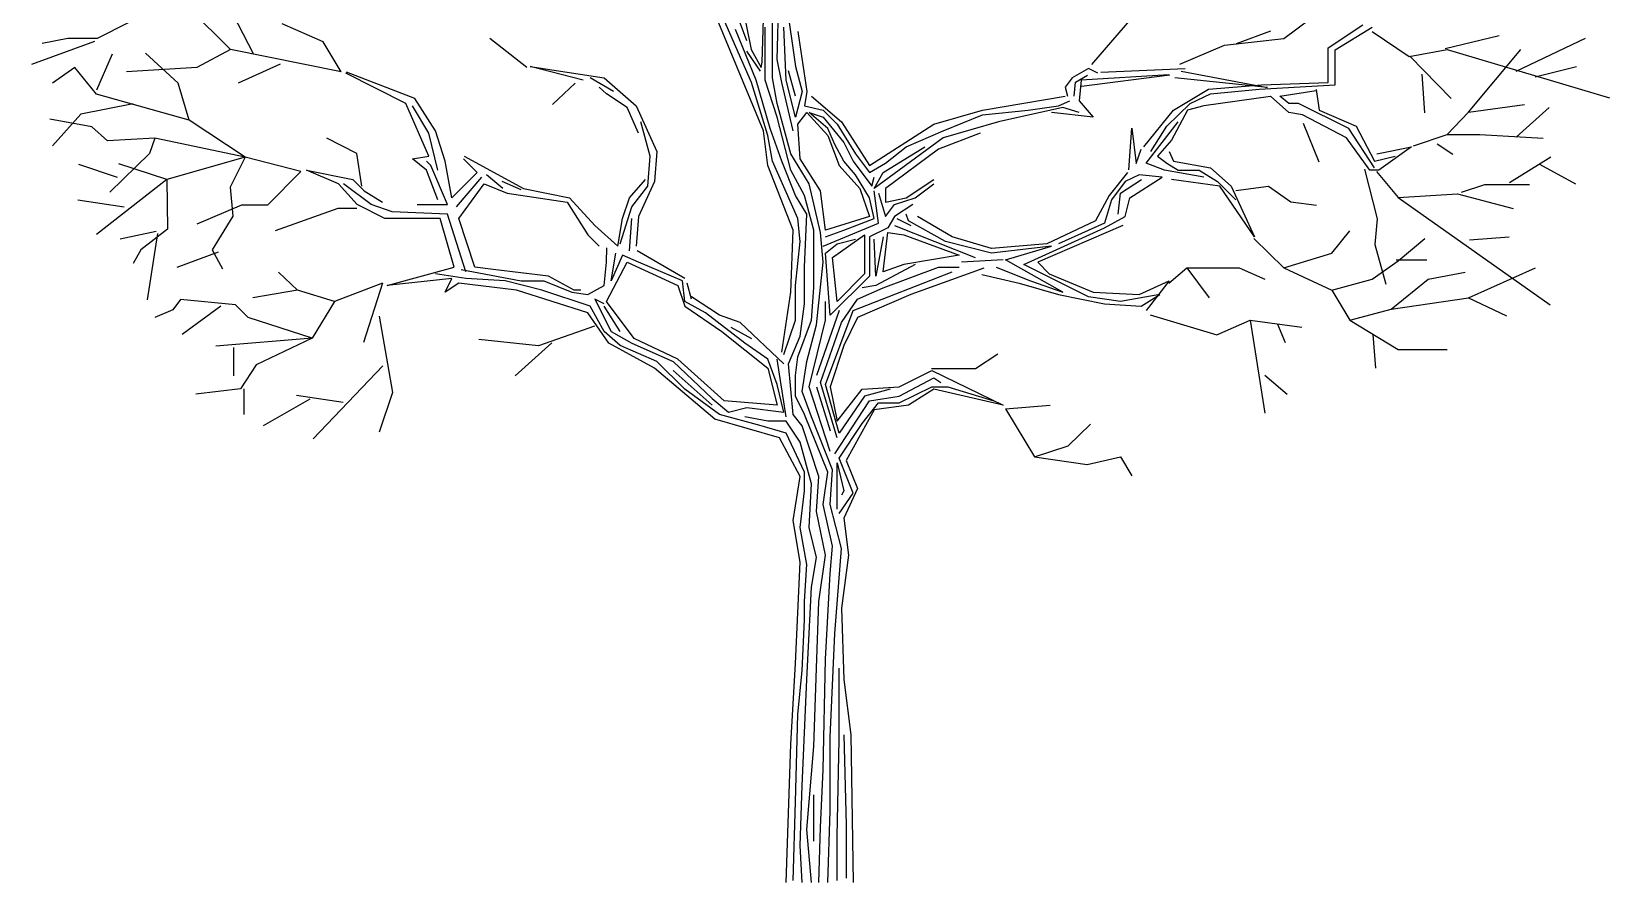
# Model space of a CAD drawing. Header units: millimetres. Extents: x 370.88 to 375.74, y 2574.38 to 2579.35.
# Drawn here: x 370.879 to 375.743, y 2574.38 to 2577.005 of the extents above; entities that cross this region are included whole.
import ezdxf

# ---------------------------------------------------------------- set-up
doc = ezdxf.new("R2010")
doc.units = ezdxf.units.MM
doc.header["$LTSCALE"] = 10
doc.layers.add('Vegetais', color=94, linetype='Continuous')

msp = doc.modelspace()

# ---------------------------------------------------------------- linework, layer by layer
at = {"layer": 'Vegetais', "color": 34}
for p, q in [((373.0982, 2576.8476), (372.97, 2577.1393)), ((373.1309, 2576.9105), (373.1382, 2577.1417)), ((373.1769, 2576.919), (373.1842, 2577.1756)), ((373.1345, 2576.6987), (372.97, 2577.097)), ((373.0837, 2576.9759), (373.0414, 2577.0897)), ((373.0692, 2577.0861), (373.097, 2576.9493)), ((373.1624, 2576.8621), (373.1624, 2577.0897)), ((373.2047, 2577.097), (373.2338, 2576.8972)), ((374.1476, 2576.9036), (374.27, 2577.0458)), ((373.1128, 2576.8548), (373.0486, 2577.011)), ((373.1406, 2576.9117), (373.1406, 2577.0183)), ((373.2047, 2576.8548), (373.1975, 2577.0183)), ((373.241, 2577.005), (373.2689, 2576.8197)), ((374.8758, 2576.9541), (374.9823, 2577.0255)), ((374.8976, 2576.9481), (375.0113, 2577.0183)), ((372.4056, 2576.8935), (372.2917, 2576.9835)), ((373.0825, 2576.9444), (373.1249, 2576.8827)), ((373.097, 2576.9493), (373.1273, 2576.8936)), ((374.4185, 2576.9041), (374.5563, 2576.9624)), ((374.8758, 2576.8476), (374.8758, 2576.9541)), ((374.8976, 2576.8403), (374.8976, 2576.9481)), ((372.5791, 2576.8548), (372.4158, 2576.8972)), ((372.4158, 2576.8972), (372.6433, 2576.8621)), ((373.1273, 2576.8936), (373.1309, 2576.9105)), ((373.1406, 2576.8548), (373.1406, 2576.9117)), ((373.1914, 2576.8476), (373.1769, 2576.919)), ((373.2338, 2576.8972), (373.2543, 2576.8197)), ((374.1365, 2576.8912), (374.0869, 2576.8621)), ((374.1655, 2576.8766), (374.1365, 2576.8912)), ((374.1752, 2576.8792), (374.4353, 2576.8912)), ((372.0322, 2576.7834), (371.8471, 2576.8766)), ((372.06, 2576.7979), (371.8495, 2576.8792)), ((372.5539, 2576.8458), (372.485, 2576.7795)), ((372.6723, 2576.8197), (372.6009, 2576.8621)), ((372.6433, 2576.8621), (372.7425, 2576.7762)), ((373.1479, 2576.6842), (373.0982, 2576.8476)), ((373.1551, 2576.7059), (373.1128, 2576.8548)), ((373.1769, 2576.7411), (373.1406, 2576.8548)), ((373.1769, 2576.7834), (373.1624, 2576.8621)), ((373.2265, 2576.6987), (373.1914, 2576.8476)), ((373.2338, 2576.7411), (373.2047, 2576.8548)), ((373.2338, 2576.8052), (373.212, 2576.8839)), ((374.0869, 2576.8621), (374.0651, 2576.8331)), ((374.0926, 2576.8058), (374.0972, 2576.8486)), ((374.0972, 2576.8486), (374.1339, 2576.87)), ((374.1147, 2576.8548), (374.1086, 2576.7907)), ((374.3846, 2576.8715), (374.1147, 2576.8548)), ((374.1155, 2576.8364), (374.3877, 2576.8715)), ((374.6889, 2576.8318), (374.403, 2576.8623)), ((374.4229, 2576.8822), (374.6889, 2576.8318)), ((374.5067, 2576.827), (374.6701, 2576.8403)), ((374.6628, 2576.827), (374.8976, 2576.8403)), ((374.6701, 2576.8403), (374.8758, 2576.8476)), ((372.1242, 2576.6987), (372.06, 2576.7979)), ((372.6505, 2576.8125), (372.6287, 2576.8331)), ((372.7147, 2576.7701), (372.6505, 2576.8125)), ((373.2543, 2576.8197), (373.2338, 2576.7411)), ((373.2689, 2576.8197), (373.2616, 2576.7762)), ((373.2834, 2576.8052), (373.3753, 2576.7265)), ((373.8098, 2576.7628), (374.0651, 2576.8058)), ((374.0651, 2576.8331), (374.0723, 2576.8052)), ((374.399, 2576.7628), (374.5067, 2576.827)), ((374.4499, 2576.7834), (374.5128, 2576.8125)), ((374.6981, 2576.8042), (374.4922, 2576.7762)), ((374.5128, 2576.8125), (374.6628, 2576.827)), ((374.7548, 2576.7556), (374.6979, 2576.8052)), ((374.727, 2576.8052), (374.8388, 2576.8226)), ((374.7548, 2576.7834), (374.727, 2576.8052)), ((374.8388, 2576.8256), (374.848, 2576.7628)), ((372.1036, 2576.62), (372.0322, 2576.7834)), ((372.1036, 2576.6914), (372.0528, 2576.7762)), ((372.7498, 2576.6914), (372.7147, 2576.7701)), ((372.7425, 2576.7762), (372.8066, 2576.6345)), ((373.2193, 2576.6273), (373.1769, 2576.7834)), ((373.241, 2576.7193), (373.2689, 2576.7556)), ((373.2616, 2576.7762), (373.3185, 2576.7628)), ((373.2689, 2576.7556), (373.333, 2576.6842)), ((373.333, 2576.7059), (373.2761, 2576.7556)), ((373.2761, 2576.7556), (373.3185, 2576.7411)), ((373.3185, 2576.7628), (373.362, 2576.7193)), ((373.6597, 2576.7193), (373.8098, 2576.7628)), ((373.6887, 2576.6987), (373.8098, 2576.7483)), ((373.8098, 2576.7483), (373.9513, 2576.7628)), ((374.0578, 2576.7701), (373.8594, 2576.7265)), ((373.9513, 2576.7628), (374.0445, 2576.7762)), ((374.151, 2576.7411), (374.0227, 2576.7556)), ((374.0445, 2576.7762), (374.0796, 2576.7907)), ((374.1086, 2576.7556), (374.0578, 2576.7701)), ((374.1086, 2576.7907), (374.151, 2576.7411)), ((374.3071, 2576.6491), (374.399, 2576.7628)), ((374.3785, 2576.7132), (374.4499, 2576.7834)), ((374.4426, 2576.7628), (374.393, 2576.6696)), ((374.4922, 2576.7762), (374.4426, 2576.7628)), ((374.7838, 2576.7834), (374.7548, 2576.7834)), ((374.7971, 2576.7483), (374.7548, 2576.7556)), ((374.9399, 2576.7059), (374.7838, 2576.7834)), ((374.9327, 2576.6769), (374.7971, 2576.7483)), ((374.848, 2576.7628), (374.9617, 2576.7132)), ((372.1532, 2576.6055), (372.1242, 2576.6987)), ((372.7861, 2576.62), (372.757, 2576.7265)), ((373.1479, 2576.5922), (373.1345, 2576.6987)), ((373.1914, 2576.6055), (373.1551, 2576.7059)), ((373.2193, 2576.5776), (373.1769, 2576.7411)), ((373.2483, 2576.6127), (373.241, 2576.7193)), ((373.3185, 2576.7411), (373.3826, 2576.6624)), ((373.3548, 2576.6563), (373.333, 2576.7059)), ((373.362, 2576.7193), (373.4189, 2576.6273)), ((373.3753, 2576.7265), (373.4613, 2576.5922)), ((373.4613, 2576.5922), (373.6597, 2576.7193)), ((373.575, 2576.6491), (373.6887, 2576.6987)), ((373.8594, 2576.7265), (373.6887, 2576.6769)), ((374.2608, 2576.5779), (374.27, 2576.7064)), ((374.27, 2576.7064), (374.2837, 2576.5978)), ((374.3143, 2576.5994), (374.4136, 2576.7265)), ((374.3289, 2576.6345), (374.3785, 2576.7132)), ((374.799, 2576.7219), (374.8466, 2576.6027)), ((372.1314, 2576.5776), (372.1036, 2576.6914)), ((373.1624, 2576.6055), (373.1479, 2576.6842)), ((373.333, 2576.6842), (373.3681, 2576.5922)), ((373.3826, 2576.6055), (373.3548, 2576.6563)), ((373.3826, 2576.6624), (373.4116, 2576.6055)), ((373.5036, 2576.5704), (373.6319, 2576.6491)), ((373.5109, 2576.5994), (373.575, 2576.6491)), ((373.6887, 2576.6769), (373.5532, 2576.5776)), ((373.8025, 2576.6914), (373.6742, 2576.6418)), ((374.393, 2576.6696), (374.3494, 2576.62)), ((375.0041, 2576.5776), (374.9327, 2576.6769)), ((372.0528, 2576.6127), (372.1036, 2576.62)), ((372.0963, 2576.5776), (372.0528, 2576.6127)), ((372.1096, 2576.5922), (372.0963, 2576.6055)), ((372.1738, 2576.4917), (372.1532, 2576.6055)), ((372.2101, 2576.6127), (372.2524, 2576.5704)), ((372.2119, 2576.6208), (372.3952, 2576.5207)), ((372.7788, 2576.528), (372.7861, 2576.62)), ((372.8066, 2576.6345), (372.7994, 2576.5425)), ((373.241, 2576.4287), (373.1624, 2576.6055)), ((373.2338, 2576.4989), (373.1914, 2576.6055)), ((373.2761, 2576.5353), (373.2193, 2576.6273)), ((373.3112, 2576.5135), (373.2483, 2576.6127)), ((373.4189, 2576.5631), (373.3826, 2576.6055)), ((373.4116, 2576.6055), (373.4685, 2576.528)), ((373.4189, 2576.6273), (373.4613, 2576.5704)), ((373.4613, 2576.5704), (373.5109, 2576.5994)), ((373.6742, 2576.6418), (373.5109, 2576.5207)), ((374.2837, 2576.5978), (374.299, 2576.6422)), ((374.3712, 2576.5776), (374.3143, 2576.5994)), ((374.3494, 2576.62), (374.3785, 2576.5994)), ((374.3785, 2576.5994), (374.4136, 2576.5776)), ((374.3857, 2576.6345), (374.399, 2576.6055)), ((374.399, 2576.6055), (374.5128, 2576.5849)), ((372.1314, 2576.4856), (372.0963, 2576.5776)), ((372.1605, 2576.4711), (372.1096, 2576.5922)), ((372.2524, 2576.5704), (372.1738, 2576.4917)), ((372.1883, 2576.4638), (372.2669, 2576.5558)), ((372.3311, 2576.5207), (372.2815, 2576.5631)), ((372.7219, 2576.4917), (372.7715, 2576.5486)), ((373.2265, 2576.3924), (373.1479, 2576.5922)), ((373.2616, 2576.4989), (373.2193, 2576.5776)), ((373.3681, 2576.5922), (373.4322, 2576.5207)), ((373.4613, 2576.4917), (373.4189, 2576.5631)), ((373.4685, 2576.528), (373.4758, 2576.5558)), ((373.5532, 2576.5776), (373.4758, 2576.5207)), ((373.4758, 2576.5207), (373.5036, 2576.5704)), ((373.575, 2576.4917), (373.6597, 2576.5486)), ((374.2575, 2576.5704), (374.2006, 2576.4989)), ((374.2357, 2576.5062), (374.2998, 2576.5486)), ((374.2926, 2576.5631), (374.2502, 2576.5425)), ((374.2647, 2576.4917), (374.364, 2576.5558)), ((374.364, 2576.5558), (374.2926, 2576.5631)), ((374.4922, 2576.5558), (374.3712, 2576.5776)), ((374.5418, 2576.528), (374.393, 2576.5486)), ((374.4136, 2576.5776), (374.4777, 2576.5776)), ((374.4777, 2576.5776), (374.5346, 2576.5425)), ((374.5128, 2576.5849), (374.5769, 2576.528)), ((372.1956, 2576.4287), (372.2742, 2576.5353)), ((372.2742, 2576.5353), (372.3444, 2576.5062)), ((372.3877, 2576.5168), (372.3296, 2576.5428)), ((372.3444, 2576.5062), (372.5295, 2576.4784)), ((372.3952, 2576.5207), (372.5368, 2576.4917)), ((372.7292, 2576.4638), (372.7788, 2576.528)), ((372.7994, 2576.5425), (372.7498, 2576.4348)), ((373.3112, 2576.3852), (373.2761, 2576.5353)), ((373.3257, 2576.3924), (373.3112, 2576.5135)), ((373.4322, 2576.5207), (373.4613, 2576.4348)), ((373.4891, 2576.4142), (373.4758, 2576.5135)), ((373.4891, 2576.5062), (373.5109, 2576.4348)), ((373.5109, 2576.5207), (373.5109, 2576.4784)), ((373.6028, 2576.4917), (373.6597, 2576.5353)), ((374.2502, 2576.5425), (374.2079, 2576.4856)), ((374.2284, 2576.442), (374.2357, 2576.5062)), ((371.9898, 2576.4493), (371.9257, 2576.4711)), ((372.0673, 2576.4711), (372.1605, 2576.4711)), ((372.5295, 2576.4784), (372.5937, 2576.3779)), ((372.5368, 2576.4917), (372.6154, 2576.4069)), ((372.6929, 2576.35), (372.7292, 2576.4638)), ((372.7001, 2576.4287), (372.7219, 2576.4917)), ((373.2689, 2576.442), (373.2338, 2576.4989)), ((373.2906, 2576.3924), (373.2616, 2576.4989)), ((373.4758, 2576.4287), (373.4613, 2576.4917)), ((373.5109, 2576.4784), (373.575, 2576.4917)), ((373.5109, 2576.4348), (373.5387, 2576.4711)), ((373.5387, 2576.4711), (373.6028, 2576.4917)), ((373.5956, 2576.4711), (373.5387, 2576.4348)), ((374.2006, 2576.4989), (374.1582, 2576.4215)), ((374.2079, 2576.4856), (374.1861, 2576.4142)), ((374.2502, 2576.4348), (374.2647, 2576.4917)), ((372.1387, 2576.4287), (371.9681, 2576.4287)), ((372.1605, 2576.442), (371.9898, 2576.4493)), ((372.181, 2576.2786), (372.1387, 2576.4287)), ((372.2173, 2576.2641), (372.1605, 2576.442)), ((372.2452, 2576.2786), (372.1956, 2576.4287)), ((372.6154, 2576.4069), (372.6856, 2576.3428)), ((372.6856, 2576.3428), (372.7001, 2576.4287)), ((372.7219, 2576.3283), (372.7292, 2576.4287)), ((372.7498, 2576.4348), (372.7425, 2576.3428)), ((373.2483, 2576.3573), (373.241, 2576.4287)), ((373.2616, 2576.2786), (373.2689, 2576.442)), ((373.3185, 2576.3428), (373.4891, 2576.4142)), ((373.4613, 2576.4348), (373.3257, 2576.3924)), ((373.3826, 2576.3924), (373.4758, 2576.4287)), ((373.5387, 2576.4348), (373.5181, 2576.3997)), ((373.5387, 2576.4069), (373.788, 2576.3077)), ((373.546, 2576.4287), (373.5895, 2576.4069)), ((373.5823, 2576.4215), (373.575, 2576.442)), ((373.696, 2576.3573), (373.5823, 2576.4215)), ((373.7166, 2576.3718), (373.6101, 2576.4348)), ((374.2429, 2576.4069), (373.9804, 2576.2932)), ((374.1582, 2576.4215), (374.0082, 2576.35)), ((374.1861, 2576.4142), (374.0445, 2576.35)), ((374.1861, 2576.3997), (374.2502, 2576.4348)), ((372.5937, 2576.3779), (372.6287, 2576.3428)), ((373.2193, 2576.2012), (373.2265, 2576.3924)), ((373.2338, 2576.2217), (373.2483, 2576.3573)), ((373.2906, 2576.2145), (373.2906, 2576.3924)), ((373.3185, 2576.2932), (373.3112, 2576.3852)), ((373.3257, 2576.3718), (373.3826, 2576.3924)), ((373.3475, 2576.3077), (373.4467, 2576.3779)), ((373.362, 2576.35), (373.4189, 2576.3646)), ((373.4467, 2576.3779), (373.4467, 2576.258)), ((373.5181, 2576.3997), (373.4613, 2576.3718)), ((373.4613, 2576.3718), (373.4613, 2576.2508)), ((373.4818, 2576.2508), (373.4758, 2576.3646)), ((373.5036, 2576.3718), (373.4818, 2576.2508)), ((373.5036, 2576.2641), (373.5181, 2576.3852)), ((373.5181, 2576.3852), (373.5677, 2576.3779)), ((373.5677, 2576.3779), (373.7384, 2576.3149)), ((373.8376, 2576.321), (373.696, 2576.3573)), ((373.8376, 2576.3355), (373.7166, 2576.3718)), ((373.938, 2576.2859), (374.1861, 2576.3997)), ((372.6505, 2576.2932), (372.6523, 2576.3379)), ((372.665, 2576.2363), (372.6796, 2576.321)), ((372.7001, 2576.3149), (372.665, 2576.2363)), ((372.7498, 2576.2932), (372.7001, 2576.3149)), ((372.8923, 2576.2431), (372.7455, 2576.3287)), ((373.3257, 2576.321), (373.362, 2576.35)), ((373.3403, 2576.1297), (373.3257, 2576.321)), ((373.362, 2576.1721), (373.3475, 2576.3077)), ((373.7384, 2576.3149), (373.5677, 2576.2859)), ((374.0082, 2576.35), (373.8376, 2576.3355)), ((374.0227, 2576.3428), (373.8376, 2576.321)), ((373.8811, 2576.3004), (374.0227, 2576.3428)), ((371.9753, 2576.2217), (372.181, 2576.2786)), ((372.2173, 2576.2435), (372.1242, 2576.258)), ((372.2028, 2576.2714), (372.3879, 2576.2363)), ((372.302, 2576.2714), (372.2452, 2576.2786)), ((372.4727, 2576.2508), (372.302, 2576.2714)), ((372.6433, 2576.2217), (372.6505, 2576.2932)), ((372.6505, 2576.1721), (372.7147, 2576.2932)), ((372.7147, 2576.2932), (372.8708, 2576.2217)), ((372.8853, 2576.2363), (372.7498, 2576.2932)), ((373.2616, 2576.1648), (373.2616, 2576.2786)), ((373.2979, 2576.1007), (373.3185, 2576.2932)), ((373.4467, 2576.258), (373.362, 2576.1721)), ((373.4116, 2576.1443), (373.7166, 2576.2641)), ((373.6028, 2576.2859), (373.4818, 2576.2217)), ((373.5677, 2576.2859), (373.5036, 2576.2641)), ((373.5036, 2576.2145), (373.6742, 2576.2786)), ((373.8143, 2576.2752), (373.5895, 2576.1939)), ((373.6742, 2576.2786), (373.7384, 2576.2786)), ((373.8739, 2576.3004), (373.7456, 2576.2932)), ((373.8521, 2576.2786), (373.9586, 2576.2363)), ((374.0578, 2576.2012), (373.8811, 2576.3004)), ((374.1365, 2576.1866), (373.938, 2576.2859)), ((373.9804, 2576.2932), (374.0155, 2576.258)), ((374.0155, 2576.258), (374.151, 2576.2012)), ((372.1738, 2576.2435), (371.9753, 2576.2217)), ((372.1532, 2576.2012), (372.1738, 2576.2435)), ((372.1956, 2576.229), (372.1532, 2576.2012)), ((372.3734, 2576.2072), (372.1956, 2576.229)), ((372.3383, 2576.2363), (372.2173, 2576.2435)), ((372.4521, 2576.2072), (372.3383, 2576.2363)), ((372.3879, 2576.2363), (372.4581, 2576.2363)), ((372.4581, 2576.2363), (372.544, 2576.2012)), ((372.5513, 2576.2072), (372.4727, 2576.2508)), ((372.5937, 2576.1939), (372.6433, 2576.2217)), ((372.8708, 2576.2217), (372.8925, 2576.1576)), ((372.8925, 2576.1721), (372.8853, 2576.2363)), ((372.9131, 2576.1794), (372.8998, 2576.229)), ((373.2338, 2576.1152), (373.2338, 2576.2217)), ((373.2834, 2576.1152), (373.2906, 2576.2145)), ((373.4613, 2576.2508), (373.3403, 2576.1297)), ((373.425, 2576.1794), (373.5036, 2576.2145)), ((373.4818, 2576.2217), (373.4395, 2576.2145)), ((373.8082, 2576.2553), (373.9235, 2576.229)), ((373.9235, 2576.229), (374.0445, 2576.1939)), ((373.9586, 2576.2363), (374.0578, 2576.2012)), ((372.5937, 2576.137), (372.3734, 2576.2072)), ((372.6009, 2576.1576), (372.4521, 2576.2072)), ((372.544, 2576.2012), (372.5937, 2576.1939)), ((372.5719, 2576.2072), (372.5513, 2576.2072)), ((372.6433, 2576.1648), (372.6154, 2576.1794)), ((372.6154, 2576.1794), (372.665, 2576.0801)), ((372.7364, 2576.0583), (372.6505, 2576.1721)), ((372.9567, 2576.137), (372.8925, 2576.1721)), ((372.999, 2576.1297), (372.9131, 2576.1866)), ((373.1914, 2576.0159), (373.2193, 2576.2012)), ((373.2483, 2576.0656), (373.2616, 2576.1648)), ((373.3257, 2576.1152), (373.3257, 2576.1721)), ((373.3753, 2576.1079), (373.425, 2576.1794)), ((373.5895, 2576.1939), (373.425, 2576.1225)), ((374.0445, 2576.1939), (374.1861, 2576.1648)), ((374.2357, 2576.1721), (374.1365, 2576.1866)), ((374.151, 2576.2012), (374.2926, 2576.1939)), ((374.1861, 2576.1648), (374.299, 2576.1574)), ((374.3567, 2576.1939), (374.2357, 2576.1721)), ((372.6578, 2576.0438), (372.5937, 2576.137)), ((372.6433, 2576.0801), (372.6009, 2576.1576)), ((372.6929, 2576.0801), (372.6433, 2576.1576)), ((372.8925, 2576.1576), (373.0063, 2576.0801)), ((373.0777, 2576.0438), (372.9567, 2576.137)), ((373.0632, 2576.1079), (372.999, 2576.1297)), ((373.1975, 2576.0087), (373.2338, 2576.1152)), ((373.241, 2576.0014), (373.2834, 2576.1152)), ((373.2761, 2575.9094), (373.3257, 2576.1152)), ((373.3681, 2576.1443), (373.2979, 2575.9445)), ((373.3257, 2575.9167), (373.4116, 2576.1443)), ((373.425, 2576.1225), (373.3826, 2576.0365)), ((372.614, 2576.0963), (372.4413, 2576.0351)), ((372.6929, 2576.0365), (372.6433, 2576.0801)), ((372.665, 2576.0801), (372.7292, 2576.0438)), ((373.0063, 2576.0801), (373.1479, 2575.9663)), ((373.0341, 2576.0934), (373.0982, 2576.0583)), ((373.1975, 2575.9796), (373.0632, 2576.1079)), ((373.212, 2575.9796), (373.2483, 2576.0656)), ((373.2689, 2575.9869), (373.2979, 2576.1007)), ((373.3112, 2575.9227), (373.3753, 2576.1079)), ((372.4413, 2576.0351), (372.2578, 2576.055)), ((372.4825, 2576.0443), (372.3694, 2575.9434)), ((372.7994, 2575.9663), (372.6578, 2576.0438)), ((372.8066, 2575.9869), (372.6929, 2576.0365)), ((372.7292, 2576.0438), (372.8562, 2575.9869)), ((372.8708, 2575.9941), (372.7364, 2576.0583)), ((373.1479, 2575.9941), (373.0777, 2576.0438)), ((373.3826, 2576.0365), (373.3403, 2575.9094)), ((372.9845, 2575.8089), (372.7994, 2575.9663)), ((372.8925, 2575.9021), (372.8066, 2575.9869)), ((372.8562, 2575.9869), (372.9772, 2575.8731)), ((373.0135, 2575.8658), (372.8708, 2575.9941)), ((373.1769, 2575.9167), (373.1479, 2575.9941)), ((373.1479, 2575.9663), (373.1769, 2575.8525)), ((373.2047, 2575.8162), (373.1769, 2575.9941)), ((373.2265, 2575.8235), (373.212, 2575.9796)), ((373.2338, 2575.9445), (373.241, 2576.0014)), ((373.2543, 2575.8949), (373.2689, 2575.9869)), ((373.6531, 2575.9661), (373.7882, 2575.9661)), ((373.7882, 2575.9661), (373.857, 2576.0111)), ((372.9772, 2575.8525), (372.8562, 2575.959)), ((373.1975, 2575.8307), (373.1769, 2575.9167)), ((373.2338, 2575.8804), (373.2338, 2575.9445)), ((373.362, 2575.752), (373.3112, 2575.9227)), ((373.3681, 2575.7666), (373.3257, 2575.9167)), ((373.5532, 2575.9094), (373.6537, 2575.959)), ((373.5532, 2575.8804), (373.6597, 2575.9373)), ((373.6537, 2575.959), (373.8739, 2575.8525)), ((373.6597, 2575.9373), (373.6815, 2575.9227)), ((372.999, 2575.8235), (372.8925, 2575.9021)), ((372.9772, 2575.8731), (373.0269, 2575.8307)), ((373.2616, 2575.8235), (373.2338, 2575.8804)), ((373.2834, 2575.8162), (373.2543, 2575.8949)), ((373.3403, 2575.7097), (373.2761, 2575.9094)), ((373.2979, 2575.9094), (373.3403, 2575.7738)), ((373.3403, 2575.9094), (373.362, 2575.8029)), ((373.362, 2575.8029), (373.4395, 2575.9021)), ((373.4467, 2575.8804), (373.3681, 2575.7666)), ((373.4395, 2575.9021), (373.5532, 2575.9094)), ((373.5254, 2575.9021), (373.4467, 2575.8804)), ((373.4613, 2575.8658), (373.5532, 2575.8804)), ((373.5532, 2575.8598), (373.6537, 2575.9094)), ((373.6597, 2575.9021), (373.5823, 2575.8525)), ((373.6537, 2575.9094), (373.7033, 2575.9094)), ((373.8739, 2575.8525), (373.6597, 2575.9021)), ((373.7033, 2575.9094), (373.8448, 2575.8658)), ((373.1273, 2575.7884), (372.999, 2575.8235)), ((373.1769, 2575.8525), (373.0135, 2575.8658)), ((373.0269, 2575.8307), (373.0837, 2575.8453)), ((373.0837, 2575.8453), (373.1975, 2575.8307)), ((373.2543, 2575.7884), (373.2265, 2575.8235)), ((373.333, 2575.6455), (373.2616, 2575.8235)), ((373.3548, 2575.7024), (373.4613, 2575.8658)), ((373.4758, 2575.838), (373.3899, 2575.6818)), ((373.4395, 2575.7956), (373.4891, 2575.8598)), ((373.5823, 2575.8525), (373.4758, 2575.838)), ((373.4891, 2575.8598), (373.5532, 2575.8598)), ((373.8809, 2575.8415), (374.0186, 2575.8521)), ((373.8809, 2575.8415), (373.9709, 2575.6931)), ((373.1842, 2575.752), (372.9845, 2575.8089)), ((373.1479, 2575.8029), (373.0777, 2575.8162)), ((373.2047, 2575.7666), (373.1273, 2575.7884)), ((373.2047, 2575.8029), (373.1479, 2575.8029)), ((373.2483, 2575.7387), (373.2047, 2575.8029)), ((373.3052, 2575.6322), (373.2543, 2575.7884)), ((373.3475, 2575.6528), (373.2834, 2575.8162)), ((373.3681, 2575.6891), (373.4395, 2575.7956)), ((373.2483, 2575.6322), (373.1842, 2575.752)), ((373.2616, 2575.6455), (373.2047, 2575.7666)), ((373.2834, 2575.6104), (373.2483, 2575.7387)), ((373.362, 2575.6177), (373.362, 2575.6746)), ((373.362, 2575.6746), (373.3826, 2575.5886)), ((373.4116, 2575.5814), (373.3681, 2575.6891)), ((373.3899, 2575.6818), (373.425, 2575.5959)), ((373.2265, 2575.4966), (373.2483, 2575.6322)), ((373.2616, 2575.5886), (373.2616, 2575.6455)), ((373.2979, 2575.5245), (373.3052, 2575.6322)), ((373.3185, 2575.5462), (373.333, 2575.6455)), ((373.3403, 2575.5462), (373.3475, 2575.6528)), ((373.2483, 2575.4748), (373.2616, 2575.5886)), ((373.2761, 2575.4748), (373.2834, 2575.6104)), ((373.362, 2575.5317), (373.362, 2575.6177)), ((373.3681, 2575.5184), (373.4116, 2575.5814)), ((373.3826, 2575.5886), (373.3753, 2575.5753)), ((373.425, 2575.5959), (373.3826, 2575.5039)), ((373.3475, 2575.4179), (373.3185, 2575.5462)), ((373.3753, 2575.4107), (373.3403, 2575.5462)), ((373.2483, 2575.3683), (373.2265, 2575.4966)), ((373.3257, 2575.3901), (373.2979, 2575.5245)), ((373.3826, 2575.5039), (373.3971, 2575.3901)), ((373.2689, 2575.361), (373.2483, 2575.4748)), ((373.2979, 2575.3828), (373.2761, 2575.4748)), ((373.2834, 2575.2908), (373.2979, 2575.3828)), ((373.3052, 2575.2472), (373.3257, 2575.3901)), ((373.3403, 2575.3332), (373.3475, 2575.4179)), ((373.3548, 2575.148), (373.3753, 2575.4107)), ((373.3971, 2575.3901), (373.3753, 2575.2267)), ((373.2338, 2575.056), (373.2483, 2575.3683)), ((373.2616, 2575.2472), (373.2689, 2575.361)), ((373.3257, 2575.0693), (373.3403, 2575.3332)), ((373.2689, 2575.0063), (373.2834, 2575.2908)), ((373.2616, 2575.1903), (373.2616, 2575.2472)), ((373.2979, 2575.0415), (373.3052, 2575.2472)), ((373.2543, 2575.0342), (373.2616, 2575.1903)), ((373.3753, 2575.2267), (373.3826, 2575.0063)), ((373.3403, 2574.8284), (373.3548, 2575.148)), ((373.2193, 2574.8066), (373.2338, 2575.056)), ((373.2906, 2574.7993), (373.2979, 2575.0415)), ((373.3185, 2574.7279), (373.3257, 2575.0693)), ((373.3681, 2574.8211), (373.3681, 2575.0415)), ((373.241, 2574.8986), (373.2543, 2575.0342)), ((373.2543, 2574.6783), (373.2689, 2575.0063)), ((373.3826, 2575.0063), (373.4044, 2574.8357)), ((373.2338, 2574.6287), (373.241, 2574.8986)), ((373.2047, 2574.3805), (373.2193, 2574.8066)), ((373.2689, 2574.5439), (373.2906, 2574.7993)), ((373.3403, 2574.6008), (373.3403, 2574.8284)), ((373.362, 2574.5221), (373.3681, 2574.8211)), ((373.3826, 2574.8357), (373.3899, 2574.5572)), ((373.4044, 2574.8357), (373.4116, 2574.3805)), ((373.3112, 2574.5512), (373.3185, 2574.7279)), ((373.2483, 2574.4943), (373.2543, 2574.6783)), ((373.2265, 2574.3865), (373.2338, 2574.6287)), ((373.2906, 2574.5076), (373.2906, 2574.6504)), ((373.333, 2574.3805), (373.3403, 2574.6008)), ((373.3899, 2574.5572), (373.3899, 2574.3938)), ((373.2834, 2574.3805), (373.2689, 2574.5439)), ((373.3052, 2574.3805), (373.3112, 2574.5512)), ((373.362, 2574.3865), (373.362, 2574.5221)), ((373.2543, 2574.3805), (373.2483, 2574.4943))]:
    msp.add_line(p, q, dxfattribs=at)
at = {"layer": 'Vegetais'}
for p, q in [((371.5627, 2576.9359), (371.4833, 2577.0895)), ((371.4918, 2576.9491), (371.3647, 2577.0763)), ((374.739, 2576.9835), (374.8635, 2577.0763)), ((371.176, 2577.0312), (371.0807, 2576.9835)), ((371.7779, 2576.973), (371.6507, 2577.0286)), ((374.5928, 2576.9677), (374.6987, 2577.0074)), ((375.0118, 2577.0047), (375.1257, 2576.9279)), ((375.236, 2576.9524), (375.4028, 2576.9922)), ((371.0728, 2576.974), (370.8786, 2576.9036)), ((370.9906, 2576.9835), (370.9112, 2576.9677)), ((371.0807, 2576.9835), (370.9906, 2576.9835)), ((371.3302, 2576.8458), (371.2296, 2576.9385)), ((371.4918, 2576.9491), (371.3885, 2576.8935)), ((371.8335, 2576.8802), (371.4918, 2576.9491)), ((371.8335, 2576.8802), (371.7779, 2576.973)), ((374.5563, 2576.9624), (374.739, 2576.9835)), ((375.1257, 2576.9279), (375.2422, 2576.9491)), ((375.2422, 2576.9491), (375.7428, 2576.8007)), ((375.3085, 2576.7557), (375.47, 2576.9491)), ((375.455, 2576.8822), (375.669, 2576.9847)), ((371.0124, 2576.8935), (370.9435, 2576.8458)), ((371.0786, 2576.8113), (371.0124, 2576.8935)), ((371.0803, 2576.8252), (371.128, 2576.9365)), ((371.3885, 2576.8935), (371.1713, 2576.8802)), ((371.6448, 2576.9041), (371.5151, 2576.8458)), ((375.1274, 2576.9286), (375.2549, 2576.7981)), ((375.5141, 2576.865), (375.6412, 2576.8968)), ((371.3647, 2576.7318), (371.3302, 2576.8458)), ((375.1645, 2576.8729), (375.1724, 2576.7537)), ((371.3647, 2576.7318), (371.0786, 2576.8113)), ((371.0304, 2576.7504), (370.943, 2576.6523)), ((371.1919, 2576.7822), (371.0304, 2576.7504)), ((375.2422, 2576.6868), (375.3085, 2576.7557)), ((375.3085, 2576.7557), (375.4806, 2576.7795)), ((375.455, 2576.6789), (375.5574, 2576.7706)), ((371.0648, 2576.7106), (370.935, 2576.7345)), ((371.1125, 2576.6682), (371.0648, 2576.7106)), ((371.5368, 2576.6179), (371.3647, 2576.7318)), ((375.0186, 2576.5849), (374.9399, 2576.7059)), ((374.9617, 2576.7132), (375.0186, 2576.6055)), ((371.2581, 2576.6762), (371.1125, 2576.6682)), ((371.2581, 2576.6762), (371.2422, 2576.6285)), ((371.5368, 2576.6179), (371.2581, 2576.6762)), ((371.8811, 2576.6285), (371.7884, 2576.6762)), ((375.0258, 2576.6273), (375.1323, 2576.6491)), ((375.1323, 2576.6491), (375.0319, 2576.5776)), ((375.139, 2576.6523), (375.2422, 2576.6868)), ((375.2121, 2576.6583), (375.2598, 2576.6265)), ((375.2422, 2576.6868), (375.3429, 2576.6868)), ((375.3429, 2576.6868), (375.5389, 2576.6762)), ((371.2422, 2576.6285), (371.1204, 2576.5093)), ((371.2958, 2576.549), (371.1475, 2576.5967)), ((371.5368, 2576.6179), (371.2958, 2576.549)), ((371.5368, 2576.6179), (371.4912, 2576.5251)), ((371.709, 2576.5728), (371.5368, 2576.6179)), ((371.897, 2576.5278), (371.8811, 2576.6285)), ((375.0186, 2576.6055), (375.0827, 2576.62)), ((375.4346, 2576.5391), (375.5618, 2576.6186)), ((371.1439, 2576.555), (371.0247, 2576.5947)), ((371.2958, 2576.549), (371.0786, 2576.3794)), ((371.2958, 2576.549), (371.2979, 2576.3953)), ((371.709, 2576.5728), (371.6057, 2576.4695)), ((371.8253, 2576.5353), (371.7261, 2576.5776)), ((371.7261, 2576.5776), (371.8688, 2576.5486)), ((371.8688, 2576.5486), (371.9039, 2576.5135)), ((374.9874, 2576.5808), (375.0271, 2576.4271)), ((375.0319, 2576.5776), (375.0041, 2576.5776)), ((375.0251, 2576.5728), (375.0913, 2576.4934)), ((375.5268, 2576.5963), (375.6385, 2576.5351)), ((371.4912, 2576.5251), (371.4992, 2576.4351)), ((371.8821, 2576.4711), (371.8253, 2576.5353)), ((371.9257, 2576.4711), (371.8398, 2576.5353)), ((371.9039, 2576.5135), (371.9608, 2576.4784)), ((374.5346, 2576.5425), (374.5914, 2576.4856)), ((374.6483, 2576.3718), (374.5418, 2576.528)), ((374.5769, 2576.528), (374.6483, 2576.3718)), ((374.5907, 2576.5146), (374.6913, 2576.5278)), ((374.6913, 2576.5278), (374.7602, 2576.4801)), ((375.0913, 2576.4934), (375.274, 2576.504)), ((375.274, 2576.504), (375.4462, 2576.4589)), ((375.2867, 2576.5093), (375.3582, 2576.5331)), ((375.3582, 2576.5331), (375.4959, 2576.5331)), ((371.1645, 2576.4633), (371.0208, 2576.4847)), ((371.5262, 2576.4695), (371.3885, 2576.4112)), ((371.6057, 2576.4695), (371.5262, 2576.4695)), ((371.8229, 2576.4589), (371.6295, 2576.39)), ((371.8811, 2576.4589), (371.8229, 2576.4589)), ((371.9681, 2576.4287), (371.8821, 2576.4711)), ((374.7602, 2576.4801), (374.8397, 2576.4695)), ((375.0913, 2576.4934), (375.5601, 2576.1621)), ((371.4992, 2576.4351), (371.4356, 2576.3317)), ((375.0271, 2576.4271), (375.0192, 2576.3476)), ((371.263, 2576.388), (371.1518, 2576.3642)), ((371.2979, 2576.3953), (371.2158, 2576.3317)), ((371.267, 2576.3822), (371.2348, 2576.1773)), ((374.6463, 2576.3662), (374.739, 2576.2761)), ((374.8873, 2576.3211), (374.943, 2576.39)), ((375.0913, 2576.2973), (375.1734, 2576.3662)), ((375.3112, 2576.3623), (375.4336, 2576.3715)), ((371.2158, 2576.3317), (371.1919, 2576.2893)), ((371.4537, 2576.3244), (371.3266, 2576.2767)), ((371.4356, 2576.3317), (371.4674, 2576.2734)), ((374.739, 2576.2761), (374.8873, 2576.3211)), ((375.0192, 2576.3476), (375.0536, 2576.2257)), ((371.6984, 2576.2072), (371.6401, 2576.2628)), ((374.3841, 2576.2284), (374.4397, 2576.2761)), ((374.4397, 2576.2761), (374.5086, 2576.1833)), ((374.4397, 2576.2761), (374.6013, 2576.2761)), ((374.6013, 2576.2761), (374.6807, 2576.2416)), ((374.739, 2576.2761), (374.8873, 2576.2072)), ((375.0118, 2576.2416), (375.0913, 2576.2973)), ((375.085, 2576.3006), (375.1804, 2576.3006)), ((375.184, 2576.2416), (375.2979, 2576.2628)), ((375.3085, 2576.1833), (375.5151, 2576.2761)), ((371.9606, 2576.2284), (371.8123, 2576.1727)), ((371.9606, 2576.2284), (371.9023, 2576.0456)), ((374.2926, 2576.1939), (374.3857, 2576.2363)), ((374.3857, 2576.2363), (374.3143, 2576.1443)), ((374.8873, 2576.2072), (375.0118, 2576.2416)), ((375.0701, 2576.1489), (375.184, 2576.2416)), ((371.3376, 2576.178), (371.3138, 2576.1462)), ((371.5071, 2576.1621), (371.3376, 2576.178)), ((371.5468, 2576.1224), (371.5071, 2576.1621)), ((371.6984, 2576.2072), (371.5607, 2576.1833)), ((371.8123, 2576.1727), (371.6984, 2576.2072)), ((371.8123, 2576.1727), (371.7434, 2576.0588)), ((374.299, 2576.1574), (374.3567, 2576.1939)), ((374.8873, 2576.2072), (374.943, 2576.1144)), ((375.0701, 2576.1489), (375.3085, 2576.1833)), ((375.3085, 2576.1833), (375.425, 2576.1277)), ((371.3138, 2576.1462), (371.2581, 2576.1224)), ((371.4617, 2576.1575), (371.3425, 2576.0701)), ((371.7434, 2576.0588), (371.5468, 2576.1224)), ((371.9504, 2576.1269), (371.9917, 2575.8914)), ((374.3275, 2576.131), (374.5324, 2576.0694)), ((374.5324, 2576.0694), (374.6357, 2576.1144)), ((374.6357, 2576.1144), (374.6807, 2575.8283)), ((374.6357, 2576.1144), (374.7946, 2576.0932)), ((374.943, 2576.1144), (375.0701, 2576.1489)), ((374.943, 2576.1144), (375.0913, 2576.0244)), ((374.7195, 2576.1019), (374.7433, 2576.0462)), ((375.0135, 2576.0701), (375.0214, 2575.9667)), ((371.7434, 2576.0588), (371.4468, 2576.035)), ((371.5014, 2576.0303), (371.5014, 2575.9429)), ((371.7434, 2576.0588), (371.5707, 2575.9767)), ((375.0913, 2576.0244), (375.2422, 2576.0244)), ((371.5707, 2575.9767), (371.523, 2575.9025)), ((371.9611, 2575.974), (371.7471, 2575.7492)), ((374.6807, 2575.9449), (374.7496, 2575.8866)), ((371.523, 2575.9025), (371.3853, 2575.8866)), ((371.5332, 2575.9031), (371.5332, 2575.8236)), ((371.7364, 2575.8715), (371.5926, 2575.7889)), ((371.8388, 2575.8608), (371.6951, 2575.8822)), ((371.9917, 2575.8914), (371.9504, 2575.7691)), ((374.0742, 2575.7276), (374.1431, 2575.7938)), ((373.9709, 2575.6931), (374.0742, 2575.7276)), ((373.9709, 2575.6931), (374.1325, 2575.6693)), ((374.1325, 2575.6693), (374.2358, 2575.6931)), ((374.2358, 2575.6931), (374.2702, 2575.6348))]:
    msp.add_line(p, q, dxfattribs=at)

doc.saveas('drawing.dxf')
